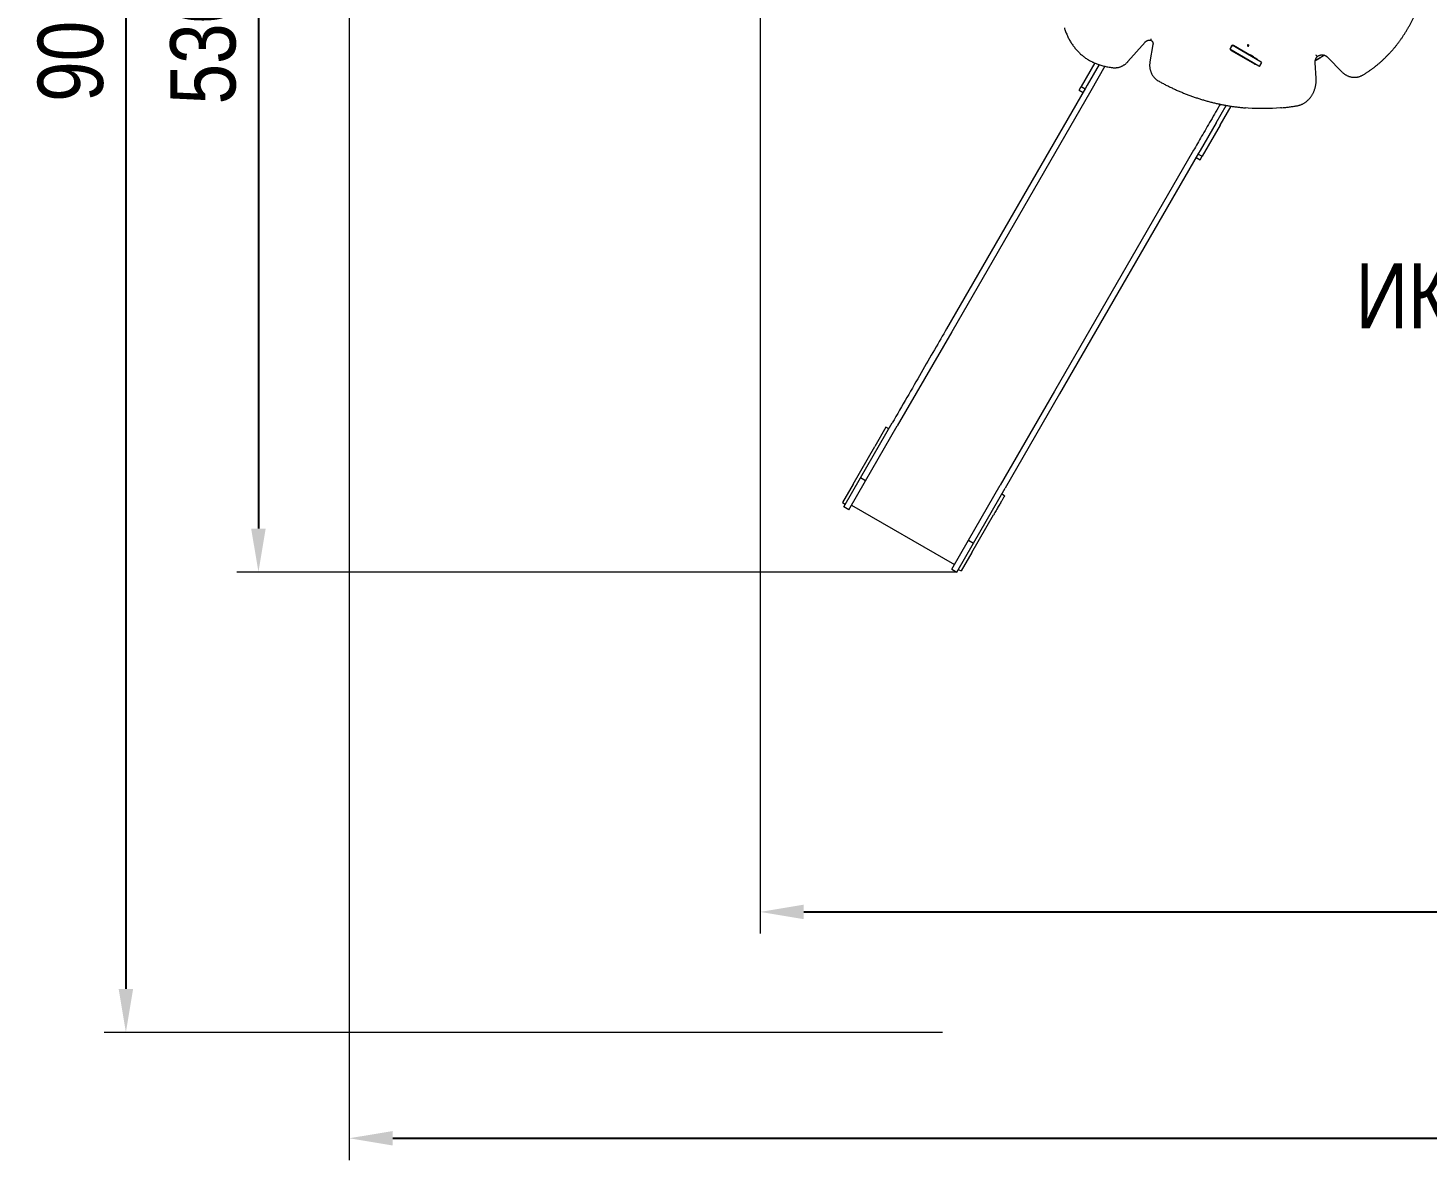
# Model space of a CAD drawing. Header units: millimetres. Extents: x -5636 to 4820, y -5607 to 4029.
# Drawn here: x -5636 to 801, y -5607 to -400 of the extents above; entities that cross this region are included whole.
import ezdxf

# ---------------------------------------------------------------- set-up
doc = ezdxf.new("R2010")
doc.units = ezdxf.units.MM
for name, color, linetype in [('DIKOM_АРТИКУЛ', 7, 'Continuous'), ('DIKOM_ОБЪЕКТ', 7, 'Continuous'), ('DIKOM_РАЗМЕР_ЗОНА', 7, 'Continuous'), ('DIKOM_РАЗМЕР_ОБЪЕКТА', 7, 'Continuous')]:
    doc.layers.add(name, color=color, linetype=linetype)
doc.styles.add('style1', font='arial.ttf', dxfattribs={"width": 0.8})
doc.dimstyles.new('1-50', dxfattribs={"dimtxt": 300, "dimasz": 200, "dimexe": 100, "dimexo": 0, "dimgap": 100, "dimtad": 1, "dimdec": 0, "dimtxsty": 'style1', "dimcen": 0, "dimclrd": 7, "dimclre": 7, "dimadec": 1, "dimazin": 2, "dimtfac": 1, "dimtdec": 0, "dimtmove": 1, "dimatfit": 3, "dimfxl": 0, "dimlwd": 25, "dimlwe": 18, "dimarcsym": 0})

# ---------------------------------------------------------------- blocks, each defined once
blk = doc.blocks.new('*D16')
at = {"layer": 'Defpoints', "color": 0, "transparency": 16777216}
for p in [(-626.6, 2354.9), (-4576.7, -2902.6), (-1365.9, -2902.6)]:
    blk.add_point(p, dxfattribs=at)
at = {"layer": 'DIKOM_РАЗМЕР_ОБЪЕКТА', "color": 7, "lineweight": 18, "transparency": 16777216}
for p, q in [((-626.6, 2354.9), (-4676.7, 2354.9)), ((-1365.9, -2902.6), (-4676.7, -2902.6))]:
    blk.add_line(p, q, dxfattribs=at)
at = {"layer": 'DIKOM_РАЗМЕР_ОБЪЕКТА', "color": 7, "lineweight": 25, "transparency": 16777216}
blk.add_line((-4576.7, 2154.9), (-4576.7, -2702.6), dxfattribs=at)
at = {"layer": 'DIKOM_РАЗМЕР_ОБЪЕКТА', "color": 7, "transparency": 16777216}
for points in [[(-4610.1, 2154.9), (-4543.4, 2154.9), (-4576.7, 2354.9)], [(-4610.1, -2702.6), (-4543.4, -2702.6), (-4576.7, -2902.6)]]:
    blk.add_solid(points, dxfattribs=at)
at = {"layer": 'DIKOM_РАЗМЕР_ОБЪЕКТА', "color": 0, "transparency": 16777216, "insert": (-4830, -378.7), "char_height": 300, "attachment_point": 5, "rotation": 90, "style": 'style1'}
blk.add_mtext('5300', dxfattribs=at)
blk = doc.blocks.new('*D15')
at = {"layer": 'Defpoints', "color": 0, "transparency": 16777216}
for p in [(-2269.3, 1034), (4820.3, 840), (4820.3, -4465.6)]:
    blk.add_point(p, dxfattribs=at)
at = {"layer": 'DIKOM_РАЗМЕР_ОБЪЕКТА', "color": 7, "lineweight": 18, "transparency": 16777216}
for p, q in [((-2269.3, 1034), (-2269.3, -4565.6)), ((4820.3, 840), (4820.3, -4565.6))]:
    blk.add_line(p, q, dxfattribs=at)
at = {"layer": 'DIKOM_РАЗМЕР_ОБЪЕКТА', "color": 7, "lineweight": 25, "transparency": 16777216}
blk.add_line((-2069.3, -4465.6), (4620.3, -4465.6), dxfattribs=at)
at = {"layer": 'DIKOM_РАЗМЕР_ОБЪЕКТА', "color": 7, "transparency": 16777216}
for points in [[(-2069.3, -4432.3), (-2069.3, -4498.9), (-2269.3, -4465.6)], [(4620.3, -4432.3), (4620.3, -4498.9), (4820.3, -4465.6)]]:
    blk.add_solid(points, dxfattribs=at)
at = {"layer": 'DIKOM_РАЗМЕР_ОБЪЕКТА', "color": 0, "transparency": 16777216, "insert": (1882.3, -4212.4), "char_height": 300, "attachment_point": 5, "style": 'style1'}
blk.add_mtext('7100', dxfattribs=at)
blk = doc.blocks.new('*D14')
at = {"layer": 'Defpoints', "color": 0, "transparency": 16777216}
for p in [(-592.1, 4028.8), (-5186.3, -5019.6), (-1431.1, -5019.6)]:
    blk.add_point(p, dxfattribs=at)
at = {"layer": 'DIKOM_РАЗМЕР_ЗОНА', "color": 7, "lineweight": 18, "transparency": 16777216}
for p, q in [((-592.1, 4028.8), (-5286.3, 4028.8)), ((-1431.1, -5019.6), (-5286.3, -5019.6))]:
    blk.add_line(p, q, dxfattribs=at)
at = {"layer": 'DIKOM_РАЗМЕР_ЗОНА', "color": 7, "lineweight": 25, "transparency": 16777216}
blk.add_line((-5186.3, 3828.8), (-5186.3, -4819.6), dxfattribs=at)
at = {"layer": 'DIKOM_РАЗМЕР_ЗОНА', "color": 7, "transparency": 16777216}
for points in [[(-5219.6, 3828.8), (-5152.9, 3828.8), (-5186.3, 4028.8)], [(-5219.6, -4819.6), (-5152.9, -4819.6), (-5186.3, -5019.6)]]:
    blk.add_solid(points, dxfattribs=at)
at = {"layer": 'DIKOM_РАЗМЕР_ЗОНА', "color": 0, "transparency": 16777216, "insert": (-5439.4, -366.9), "char_height": 300, "attachment_point": 5, "rotation": 90, "style": 'style1'}
blk.add_mtext('9000', dxfattribs=at)
blk = doc.blocks.new('*D13')
at = {"layer": 'Defpoints', "color": 0, "transparency": 16777216}
for p in [(-4159.3, 1546.6), (4820.3, -1862.8), (4820.3, -5506.7)]:
    blk.add_point(p, dxfattribs=at)
at = {"layer": 'DIKOM_РАЗМЕР_ЗОНА', "color": 7, "lineweight": 18, "transparency": 16777216}
for p, q in [((-4159.3, 1546.6), (-4159.3, -5606.7)), ((4820.3, -1862.8), (4820.3, -5606.7))]:
    blk.add_line(p, q, dxfattribs=at)
at = {"layer": 'DIKOM_РАЗМЕР_ЗОНА', "color": 7, "lineweight": 25, "transparency": 16777216}
blk.add_line((-3959.3, -5506.7), (4620.3, -5506.7), dxfattribs=at)
at = {"layer": 'DIKOM_РАЗМЕР_ЗОНА', "color": 7, "transparency": 16777216}
for points in [[(-3959.3, -5473.4), (-3959.3, -5540), (-4159.3, -5506.7)], [(4620.3, -5473.4), (4620.3, -5540), (4820.3, -5506.7)]]:
    blk.add_solid(points, dxfattribs=at)
at = {"layer": 'DIKOM_РАЗМЕР_ЗОНА', "color": 0, "transparency": 16777216, "insert": (1761.1, -5253.5), "char_height": 300, "attachment_point": 5, "style": 'style1'}
blk.add_mtext('9000', dxfattribs=at)

msp = doc.modelspace()

# ---------------------------------------------------------------- linework, layer by layer
at = {"layer": 'DIKOM_ОБЪЕКТ', "color": 7, "linetype": 'Continuous', "lineweight": 15}
for p, q in [((-578.5, -554.3), (-499.2, -464.6)), ((-463.7, -475.7), (-477.6, -555.2)), ((-99.8, -479.6), (-110.3, -497.8)), ((23.1, -574.8), (-110.3, -497.8)), ((-104.1, -487.1), (-102.5, -483.5)), ((5.2, -567.1), (-102, -504.7)), ((33.6, -556.6), (-99.8, -479.6)), ((-93.5, -479.2), (13.7, -541.6)), ((-731, -561), (-793.5, -669.2)), ((-711.1, -568.5), (-765.9, -663.5)), ((-684.4, -576.3), (-749.8, -689.5)), ((-1.3, -533), (-17.3, -523.8)), ((-11.8, -557.2), (-10.6, -555.3)), ((-10.6, -555.3), (7.5, -565.8)), ((-1.3, -533), (0.5, -534.1)), ((-1, -536.6), (0.5, -534.1)), ((6.6, -567.5), (7.5, -565.8)), ((7.5, -565.8), (10.2, -567.3)), ((26.4, -576.7), (23.1, -574.8)), ((26.4, -576.7), (36.9, -558.5)), ((36.9, -558.5), (33.6, -556.6)), ((286.6, -630.1), (282, -560.2)), ((282.6, -550.1), (325.1, -525.6)), ((325, -525.6), (282.6, -550.1)), ((292.9, -530.4), (293.9, -530.1)), ((310.2, -534.2), (310.2, -534.2)), ((340.1, -535.2), (405.5, -601.8)), ((-646.4, -582.6), (-645.9, -582.6)), ((-773.2, -676), (-1412.4, -1783.3)), ((-749.8, -689.5), (-1389, -1796.8)), ((-802.9, -685.6), (-793.5, -669.2)), ((-802.9, -685.6), (-784.7, -696.1)), ((-793.5, -669.2), (-775.3, -679.7)), ((-765.9, -663.5), (-773.2, -676)), ((-172.6, -835.8), (-126.5, -756)), ((-159, -758.3), (-164.4, -767.7)), ((-154.5, -750.5), (-159, -758.3)), ((-154.4, -846.3), (-104.3, -759.6)), ((-172.6, -835.8), (-246.3, -963.5)), ((-154.4, -846.3), (-237.5, -990.2)), ((-276.9, -962.5), (-916.2, -2069.8)), ((-246.3, -963.5), (-253.5, -976)), ((-253.5, -976), (-892.8, -2083.3)), ((-265.1, -996.1), (-246.9, -1006.6)), ((-255.7, -979.7), (-237.5, -990.2)), ((-246.9, -1006.6), (-237.5, -990.2)), ((-1389, -1796.8), (-1639.2, -2230)), ((-916.2, -2069.8), (-1166.3, -2503)), ((-892.8, -2083.3), (-1143, -2516.5)), ((-1808.3, -2468.9), (-1662.6, -2216.5)), ((-1784.9, -2482.4), (-1639.2, -2230)), ((-1691.2, -2236.1), (-1742.1, -2324.2)), ((-1678.2, -2243.6), (-1691.2, -2236.1)), ((-1842, -2497.4), (-1742.1, -2324.2)), ((-1842, -2497.4), (-1891.2, -2582.5)), ((-1885.5, -2602.6), (-1808.3, -2468.9)), ((-1862.1, -2616.1), (-1784.9, -2482.4)), ((-1784.9, -2482.4), (-1808.3, -2468.9)), ((-1312, -2755.4), (-1166.3, -2503)), ((-1288.6, -2768.9), (-1143, -2516.5)), ((-1145.6, -2551.1), (-1158.6, -2543.6)), ((-1891.2, -2582.5), (-1878.2, -2590)), ((-1862.1, -2616.1), (-1885.5, -2602.6)), ((-1885.5, -2602.6), (-1885.5, -2602.6)), ((-1862.1, -2616.1), (-1862.1, -2616.1)), ((-1849.6, -2594.5), (-1376.7, -2867.5)), ((-1296.4, -2812.4), (-1196.5, -2639.2)), ((-1389.2, -2889.1), (-1312, -2755.4)), ((-1312, -2755.4), (-1288.6, -2768.9)), ((-1365.9, -2902.6), (-1288.6, -2768.9)), ((-1296.4, -2812.4), (-1345.6, -2897.5)), ((-1389.2, -2889.1), (-1365.9, -2902.6)), ((-1389.2, -2889.1), (-1389.2, -2889.1)), ((-1358.6, -2890), (-1345.6, -2897.5)), ((-1365.9, -2902.6), (-1365.9, -2902.6))]:
    msp.add_line(p, q, dxfattribs=at)
at = {"layer": 'DIKOM_ОБЪЕКТ', "color": 7, "linetype": 'Continuous', "lineweight": 15, "flags": 128}
for points in [[(-46.4, -510.4), (-46.7, -510.2), (-46.9, -509.8), (-47.1, -509.4), (-47.1, -508.8), (-47.1, -508.2), (-47, -507.5), (-46.8, -506.8), (-46.7, -506.5)], [(-26.1, -476.5), (-27.1, -476.7), (-27.9, -477.3), (-28.6, -478.1), (-29, -479.2), (-29.1, -480.3), (-28.8, -481.5), (-28.3, -482.4), (-27.5, -483.1), (-26.6, -483.5), (-25.6, -483.5), (-24.7, -483.1), (-23.9, -482.4), (-23.4, -481.5), (-23.1, -480.3), (-23.2, -479.2), (-23.6, -478.1), (-24.3, -477.3), (-25.1, -476.7), (-26.1, -476.5)], [(-18.8, -526.4), (-19.1, -526.1), (-19.3, -525.8), (-19.5, -525.3), (-19.5, -524.8), (-19.5, -524.1), (-19.4, -523.5), (-19.2, -522.8), (-19.1, -522.5)], [(310.2, -534.2), (310, -534.3), (309.6, -534.6), (308.8, -535), (307.7, -535.6), (306.3, -536.4), (304.7, -537.4), (302.8, -538.5), (300.6, -539.8), (298.1, -541.2), (295.5, -542.7), (292.6, -544.3), (289.6, -546.1), (286.4, -547.9), (283, -549.9), (282.6, -550.1)], [(282.7, -550.1), (283, -549.9), (286.3, -547.9), (289.6, -546.1), (292.6, -544.3), (295.5, -542.7), (298.1, -541.1), (300.5, -539.7), (302.7, -538.5), (304.7, -537.4), (306.3, -536.4), (307.7, -535.6), (308.8, -535), (309.5, -534.5), (310, -534.3), (310.2, -534.2)], [(-164.4, -767.7), (-170, -777.3), (-175.5, -786.9), (-181.1, -796.5), (-186.6, -806.1), (-192.1, -815.6), (-197.6, -825.1), (-203, -834.5), (-208.4, -843.8), (-213.7, -853.1), (-219, -862.3), (-224.3, -871.4), (-229.5, -880.4), (-234.6, -889.2), (-239.7, -898), (-244.6, -906.6), (-249.5, -915.1), (-254.3, -923.4), (-259.1, -931.6), (-263.7, -939.6), (-268.2, -947.4), (-272.6, -955.1), (-276.9, -962.5)], [(127.4, -767), (123.3, -767.4), (104.6, -768.8), (86, -769.9), (67.3, -770.5), (48.7, -770.9), (30, -770.8), (11.3, -770.4), (-7.3, -769.6), (-26, -768.5), (-38.2, -767.5)], [(-1412.4, -1783.3), (-1419, -1794.7), (-1425.7, -1806.3), (-1432.5, -1818), (-1439.4, -1830), (-1446.4, -1842.1), (-1453.5, -1854.5), (-1460.7, -1867), (-1468, -1879.6), (-1475.4, -1892.4), (-1482.9, -1905.4), (-1490.5, -1918.5), (-1498.1, -1931.7), (-1505.9, -1945.1), (-1513.7, -1958.6), (-1521.5, -1972.3), (-1529.5, -1986), (-1537.5, -1999.9), (-1545.5, -2013.8), (-1553.6, -2027.9), (-1561.8, -2042), (-1570, -2056.3), (-1578.3, -2070.6), (-1586.6, -2085), (-1594.9, -2099.4), (-1603.3, -2113.9), (-1611.7, -2128.5), (-1620.1, -2143.1), (-1628.6, -2157.7), (-1637.1, -2172.4), (-1645.6, -2187.1), (-1654.1, -2201.8), (-1662.6, -2216.5)], [(-1145.6, -2551.1), (-1145.6, -2551.2), (-1145.9, -2551.6), (-1146.3, -2552.3), (-1146.8, -2553.3), (-1147.6, -2554.6), (-1148.5, -2556.2), (-1149.6, -2558), (-1150.8, -2560.2), (-1152.2, -2562.6), (-1153.8, -2565.3), (-1155.5, -2568.2), (-1157.3, -2571.4), (-1159.3, -2574.8), (-1161.4, -2578.5), (-1163.6, -2582.3), (-1165.9, -2586.4), (-1168.4, -2590.6), (-1170.9, -2595), (-1173.5, -2599.5), (-1176.2, -2604.2), (-1179, -2609), (-1181.8, -2613.9), (-1184.7, -2618.8), (-1187.6, -2623.9), (-1190.5, -2629), (-1193.5, -2634.1), (-1196.5, -2639.2)]]:
    msp.add_lwpolyline(points, dxfattribs=at)
at = {"layer": 'DIKOM_ОБЪЕКТ', "color": 7, "linetype": 'Continuous', "lineweight": 15}
for centre, radius, start, end in [((-17, -523.3), 0.553, 196.38933, 237.26867), ((-639.1, -509.7), 73.2, 264.82408, 275.13074), ((462.8, -553.5), 73.3, 265.37662, 274.84612)]:
    msp.add_arc(centre, radius, start, end, dxfattribs=at)
for points, knots in [([(502.9, -615.5), (504.8, -614.3), (510.3, -611), (519.4, -605.2), (530, -598.1), (540.4, -590.8), (550.8, -583.1), (560.9, -575.2), (571, -567.1), (580.8, -558.6), (590.5, -550), (600.1, -541.1), (609.4, -531.9), (618.6, -522.5), (627.6, -512.9), (636.5, -503), (645.1, -492.9), (653.5, -482.6), (661.8, -472), (669.8, -461.3), (677.7, -450.3), (685.3, -439.2), (692.7, -427.8), (699.9, -416.3), (706.9, -404.6), (713.6, -392.7), (720.1, -380.6), (726.4, -368.4), (732.5, -356), (738.3, -343.5), (743.9, -330.8), (749.2, -318), (754.3, -305), (759.1, -291.9), (763.7, -278.7), (768.1, -265.3), (772.2, -251.9), (776, -238.4), (779.5, -224.7), (782.9, -211), (785.9, -197.2), (788.7, -183.3), (791.2, -169.3), (793.5, -155.3), (795.5, -141.2), (797.2, -127.1), (798.6, -113), (799.8, -98.8), (800.6, -87.1), (800.9, -80.2), (801, -78.1)], [0, 0, 0, 0, 0.011262, 0.032523, 0.053786, 0.07505, 0.096315, 0.117582, 0.138851, 0.160121, 0.181393, 0.202666, 0.22394, 0.245215, 0.266492, 0.28777, 0.309049, 0.33033, 0.351611, 0.372893, 0.394176, 0.41546, 0.436744, 0.45803, 0.479316, 0.500603, 0.52189, 0.543178, 0.564467, 0.585756, 0.607046, 0.628335, 0.649626, 0.670916, 0.692207, 0.713498, 0.73479, 0.756082, 0.777374, 0.798666, 0.819958, 0.841251, 0.862543, 0.883836, 0.905129, 0.926422, 0.947715, 0.969008, 0.990301, 1, 1, 1, 1]), ([(-870.8, -400), (-870.4, -401.1), (-869.2, -405), (-866.9, -411.8), (-863.8, -420.2), (-860.4, -428.5), (-856.8, -436.6), (-852.9, -444.6), (-848.8, -452.5), (-844.5, -460.1), (-839.9, -467.6), (-835.1, -474.9), (-830.2, -482), (-825, -488.9), (-819.6, -495.6), (-814, -502), (-808.2, -508.3), (-802.2, -514.3), (-796.1, -520), (-789.8, -525.5), (-783.3, -530.8), (-776.7, -535.7), (-769.9, -540.4), (-763, -544.9), (-756, -549), (-748.9, -552.9), (-743.2, -555.7), (-739.9, -557.2), (-739.1, -557.6)], [0, 0, 0, 0, 0.015345, 0.055847, 0.096349, 0.136851, 0.17735, 0.217847, 0.258341, 0.298831, 0.339319, 0.379802, 0.42028, 0.460754, 0.501221, 0.541681, 0.582135, 0.622581, 0.663018, 0.703447, 0.743866, 0.784274, 0.824672, 0.86506, 0.905435, 0.945799, 0.986152, 1, 1, 1, 1]), ([(-472.8, -450.5), (-472.8, -450.5), (-473, -451), (-473.3, -452.3), (-473.4, -454.3), (-473.1, -456.1), (-472.5, -457.1), (-471.9, -457.2), (-471.8, -457.3)], [0, 0, 0, 0, 0.014378, 0.162797, 0.41013, 0.657452, 0.904774, 1, 1, 1, 1]), ([(-499.2, -464.6), (-498.9, -464.3), (-497.9, -463.2), (-496.2, -461.6), (-494, -459.9), (-491.7, -458.5), (-489.2, -457.3), (-486.7, -456.5), (-484.1, -455.9), (-482.1, -455.6), (-480.9, -455.7), (-480.6, -455.7)], [0, 0, 0, 0, 0.060769, 0.186253, 0.312138, 0.43884, 0.566521, 0.695318, 0.825266, 0.956265, 1, 1, 1, 1]), ([(-480.6, -455.7), (-480, -455.7), (-478.5, -455.7), (-476.2, -456), (-473.8, -456.6), (-472.2, -457.2), (-471.6, -457.5)], [0, 0, 0, 0, 0.194229, 0.485631, 0.776292, 1, 1, 1, 1]), ([(-472, -457.3), (-471.7, -457.4), (-471, -457.8), (-469.7, -458.5), (-468.3, -459.7), (-467, -461.2), (-465.8, -462.9), (-464.9, -464.7), (-464.1, -466.7), (-463.6, -468.8), (-463.4, -471), (-463.3, -473.1), (-463.5, -474.7), (-463.6, -475.5), (-463.7, -475.7)], [0, 0, 0, 0, 0.042219, 0.142894, 0.241189, 0.337055, 0.431274, 0.524438, 0.616956, 0.709081, 0.800965, 0.892687, 0.979568, 1, 1, 1, 1]), ([(-102, -504.7), (-102.1, -504.6), (-102.7, -504.2), (-103.5, -503.5), (-104.5, -502.3), (-105.2, -501.3), (-105.4, -500.7), (-105.5, -500.6)], [0, 0, 0, 0, 0.115285, 0.398267, 0.671269, 0.936284, 1, 1, 1, 1]), ([(-102.5, -483.5), (-102.4, -483.3), (-102.1, -482.6), (-101.5, -481.5), (-100.7, -480.5), (-100.1, -480.1), (-99.9, -479.9)], [0, 0, 0, 0, 0.14779, 0.474621, 0.803553, 1, 1, 1, 1]), ([(-99.6, -479.7), (-99.6, -479.6), (-99.2, -479.3), (-98.4, -478.9), (-97.3, -478.5), (-96.6, -478.4), (-96.3, -478.4)], [0, 0, 0, 0, 0.035685, 0.360486, 0.701025, 1, 1, 1, 1]), ([(-96.4, -478.4), (-96.1, -478.4), (-95.3, -478.4), (-94.3, -478.7), (-93.7, -479.1), (-93.5, -479.2)], [0, 0, 0, 0, 0.378795, 0.773606, 1, 1, 1, 1]), ([(-739.1, -557.6), (-737.5, -558.3), (-733, -560.3), (-725.5, -563.4), (-716.5, -566.8), (-707.4, -569.9), (-698.2, -572.7), (-689, -575.2), (-679.7, -577.4), (-670.4, -579.3), (-661, -580.8), (-653, -581.9), (-648.1, -582.4), (-646.4, -582.6)], [0, 0, 0, 0, 0.052809, 0.151986, 0.251154, 0.350306, 0.449444, 0.548568, 0.647679, 0.746778, 0.845866, 0.944945, 1, 1, 1, 1]), ([(-632.4, -582.6), (-631.3, -582.5), (-628.6, -582.2), (-624.2, -581.5), (-619.5, -580.4), (-614.7, -578.9), (-610.1, -577.2), (-605.6, -575.2), (-601.1, -572.8), (-596.8, -570.2), (-592.6, -567.3), (-588.6, -564.2), (-584.7, -560.8), (-581.3, -557.5), (-579.3, -555.3), (-578.5, -554.3)], [0, 0, 0, 0, 0.055432, 0.13571, 0.216015, 0.296363, 0.37677, 0.457247, 0.537803, 0.618445, 0.699175, 0.779995, 0.860902, 0.941894, 1, 1, 1, 1]), ([(-477.6, -555.2), (-477.7, -556.1), (-478.1, -558.7), (-478.6, -562.9), (-478.9, -567.9), (-479, -573), (-478.7, -578), (-478.2, -583), (-477.4, -588), (-476.4, -592.9), (-475, -597.7), (-473.4, -602.4), (-471.6, -607), (-469.5, -611.5), (-467.2, -615.8), (-464.6, -619.9), (-461.8, -623.8), (-458.8, -627.5), (-455.6, -631), (-452.2, -634.2), (-448.7, -637.2), (-445, -639.9), (-442, -641.8), (-440.3, -642.7), (-439.9, -643)], [0, 0, 0, 0, 0.026104, 0.074143, 0.122192, 0.170248, 0.218311, 0.266376, 0.314445, 0.362514, 0.410581, 0.458644, 0.5067, 0.554744, 0.602772, 0.650777, 0.698754, 0.746695, 0.794593, 0.842439, 0.890227, 0.937949, 0.9856, 1, 1, 1, 1]), ([(7.9, -567.9), (7.6, -567.9), (6.9, -567.9), (6, -567.6), (5.4, -567.2), (5.2, -567.1)], [0, 0, 0, 0, 0.319839, 0.75212, 1, 1, 1, 1]), ([(10.2, -567.3), (10.2, -567.4), (9.8, -567.6), (9, -567.8), (8.1, -568), (7.7, -568), (7.6, -567.9)], [0, 0, 0, 0, 0.027588, 0.462821, 0.92719, 1, 1, 1, 1]), ([(13.7, -541.6), (13.8, -541.7), (14.4, -542.1), (15.2, -542.8), (16.2, -544), (17, -545.3), (17.6, -546.5), (17.7, -547.3), (17.8, -547.5)], [0, 0, 0, 0, 0.089253, 0.308337, 0.519696, 0.724871, 0.926729, 1, 1, 1, 1]), ([(282, -560.2), (281.9, -559.7), (281.8, -558.1), (281.9, -555.4), (282.2, -552.3), (282.7, -549.1), (283.5, -546.1), (284.6, -543.1), (285.8, -540.3), (287.3, -537.7), (289, -535.2), (290.8, -533), (292.5, -531.3), (293.6, -530.4), (294, -530.1)], [0, 0, 0, 0, 0.044869, 0.135457, 0.226047, 0.31661, 0.407161, 0.497717, 0.588305, 0.678967, 0.769764, 0.860765, 0.952073, 1, 1, 1, 1]), ([(285.6, -524.1), (285.6, -524.1), (285.8, -524.6), (286.6, -525.7), (288, -527.5), (289.7, -529.1), (291.5, -530.2), (292.4, -530.3), (292.9, -530.4)], [0, 0, 0, 0, 0.005742, 0.141692, 0.356424, 0.571002, 0.785506, 1, 1, 1, 1]), ([(293.9, -530.1), (294.2, -529.9), (295.5, -529.1), (297.7, -527.7), (300.7, -526.3), (303.8, -525.2), (307, -524.4), (310.2, -523.9), (312.7, -523.6), (314.1, -523.7), (314.4, -523.7)], [0, 0, 0, 0, 0.050041, 0.199278, 0.348939, 0.499299, 0.650365, 0.802085, 0.954341, 1, 1, 1, 1]), ([(314.4, -523.7), (315.2, -523.7), (317, -523.8), (319.9, -524.2), (323.1, -524.9), (326.3, -525.9), (329.3, -527.3), (332.3, -528.9), (335.1, -530.8), (337.8, -532.9), (339.4, -534.5), (340.1, -535.2)], [0, 0, 0, 0, 0.082105, 0.19934, 0.316424, 0.433192, 0.549535, 0.66538, 0.780713, 0.895552, 1, 1, 1, 1]), ([(-439.9, -643), (-437.1, -644.5), (-429.2, -648.9), (-415.9, -656.1), (-400, -664.3), (-384, -672.2), (-367.9, -679.8), (-351.7, -687.1), (-335.4, -694.1), (-319.1, -700.8), (-302.6, -707.2), (-286, -713.3), (-269.4, -719.2), (-252.7, -724.7), (-235.9, -729.9), (-219.1, -734.8), (-202.2, -739.4), (-185.2, -743.7), (-168.2, -747.6), (-151.1, -751.3), (-134, -754.6), (-116.9, -757.7), (-99.7, -760.4), (-82.4, -762.8), (-65.2, -764.9), (-50.5, -766.5), (-41.5, -767.2), (-38.4, -767.5)], [0, 0, 0, 0, 0.021937, 0.063484, 0.10503, 0.146575, 0.188119, 0.229662, 0.271204, 0.312744, 0.354284, 0.395823, 0.43736, 0.478897, 0.520432, 0.561967, 0.6035, 0.645033, 0.686565, 0.728096, 0.769626, 0.811156, 0.852685, 0.894214, 0.935742, 0.977269, 1, 1, 1, 1]), ([(197.8, -758), (198.8, -757.9), (201.5, -757.4), (206, -756.4), (211.1, -754.9), (216.2, -753.1), (221.2, -750.9), (226.1, -748.5), (230.9, -745.8), (235.6, -742.9), (240.1, -739.6), (244.5, -736.1), (248.7, -732.3), (252.8, -728.3), (256.6, -724.1), (260.3, -719.6), (263.8, -714.9), (267, -710), (270, -704.9), (272.8, -699.7), (275.4, -694.2), (277.7, -688.7), (279.8, -683), (281.6, -677.2), (283.2, -671.3), (284.5, -665.3), (285.5, -659.2), (286.2, -653.1), (286.7, -647), (286.9, -640.8), (286.9, -635.2), (286.7, -631.6), (286.6, -630.1)], [0, 0, 0, 0, 0.0186, 0.052471, 0.086353, 0.120254, 0.154178, 0.188128, 0.222105, 0.256111, 0.290146, 0.32421, 0.358303, 0.392422, 0.426566, 0.460734, 0.494922, 0.52913, 0.563354, 0.597592, 0.631843, 0.666105, 0.700375, 0.734654, 0.768938, 0.803228, 0.837522, 0.87182, 0.90612, 0.940423, 0.974729, 1, 1, 1, 1]), ([(405.5, -601.8), (406.2, -602.4), (408.1, -604.3), (411.3, -607.3), (415.4, -610.5), (419.5, -613.5), (423.8, -616.1), (428.3, -618.5), (432.8, -620.6), (437.4, -622.4), (442.1, -623.9), (446.9, -625.1), (451.7, -626), (455, -626.4), (456.7, -626.5), (456.8, -626.5)], [0, 0, 0, 0, 0.047318, 0.134107, 0.220846, 0.307497, 0.39405, 0.480503, 0.566853, 0.653102, 0.739255, 0.825317, 0.911303, 0.997223, 1, 1, 1, 1]), ([(469.2, -626.5), (469.9, -626.4), (472.2, -626.3), (476.1, -625.6), (480.8, -624.6), (485.6, -623.3), (490.2, -621.7), (494.8, -619.8), (499, -617.7), (501.7, -616.2), (502.9, -615.5)], [0, 0, 0, 0, 0.057557, 0.195585, 0.33365, 0.471778, 0.610001, 0.748338, 0.886803, 1, 1, 1, 1]), ([(127.6, -767), (132.7, -766.5), (143.5, -765.5), (160.1, -763.6), (177, -761.3), (189.6, -759.4), (196.4, -758.3), (197.8, -758)], [0, 0, 0, 0, 0.216166, 0.46176, 0.707355, 0.940033, 1, 1, 1, 1])]:
    msp.add_open_spline(points, degree=3, knots=knots, dxfattribs=at)

# ---------------------------------------------------------------- texts
at = {"layer": 'DIKOM_АРТИКУЛ', "color": 7, "linetype": 'Continuous', "lineweight": 15, "insert": (467.8, -1481.7), "char_height": 300, "width": 1667.537, "attachment_point": 1, "style": 'style1'}
msp.add_mtext('ИКС-БИО-1.3', dxfattribs=at)

# ---------------------------------------------------------------- dimensions: what is measured, and where the dimension line sits
at = {"layer": 'DIKOM_РАЗМЕР_ЗОНА'}
dim = msp.add_linear_dim(base=(-5186.3, -5019.6), p1=(-592.1, 4028.8), p2=(-1431.1, -5019.6), angle=90, text='9000', dimstyle='1-50', override={"dimscale": 1, "dimtix": 0, "dimtofl": 1, "dimtmove": 1, "dimatfit": 3}, dxfattribs=at)
dim.commit()
dim.dimension.update_dxf_attribs({"geometry": '*D14', "text_midpoint": (-5186.3, -366.9), "dimtype": 160})
dim = msp.add_linear_dim(base=(4820.3, -5506.7), p1=(-4159.3, 1546.6), p2=(4820.3, -1862.8), text='9000', dimstyle='1-50', dxfattribs=at)
dim.commit()
dim.dimension.update_dxf_attribs({"geometry": '*D13', "text_midpoint": (1761.1, -5506.7), "dimtype": 160})
at = {"layer": 'DIKOM_РАЗМЕР_ОБЪЕКТА'}
dim = msp.add_linear_dim(base=(-4576.7, -2902.6), p1=(-626.6, 2354.9), p2=(-1365.9, -2902.6), angle=90, text='5300', dimstyle='1-50', dxfattribs=at)
dim.commit()
dim.dimension.update_dxf_attribs({"geometry": '*D16', "text_midpoint": (-4576.7, -378.7), "dimtype": 160})
dim = msp.add_linear_dim(base=(4820.3, -4465.6), p1=(-2269.3, 1034), p2=(4820.3, 840), text='7100', dimstyle='1-50', override={"dimscale": 1, "dimtix": 0, "dimtofl": 1, "dimtmove": 1, "dimatfit": 3}, dxfattribs=at)
dim.commit()
dim.dimension.update_dxf_attribs({"geometry": '*D15', "text_midpoint": (1882.3, -4465.6), "dimtype": 160})

doc.saveas('drawing.dxf')
